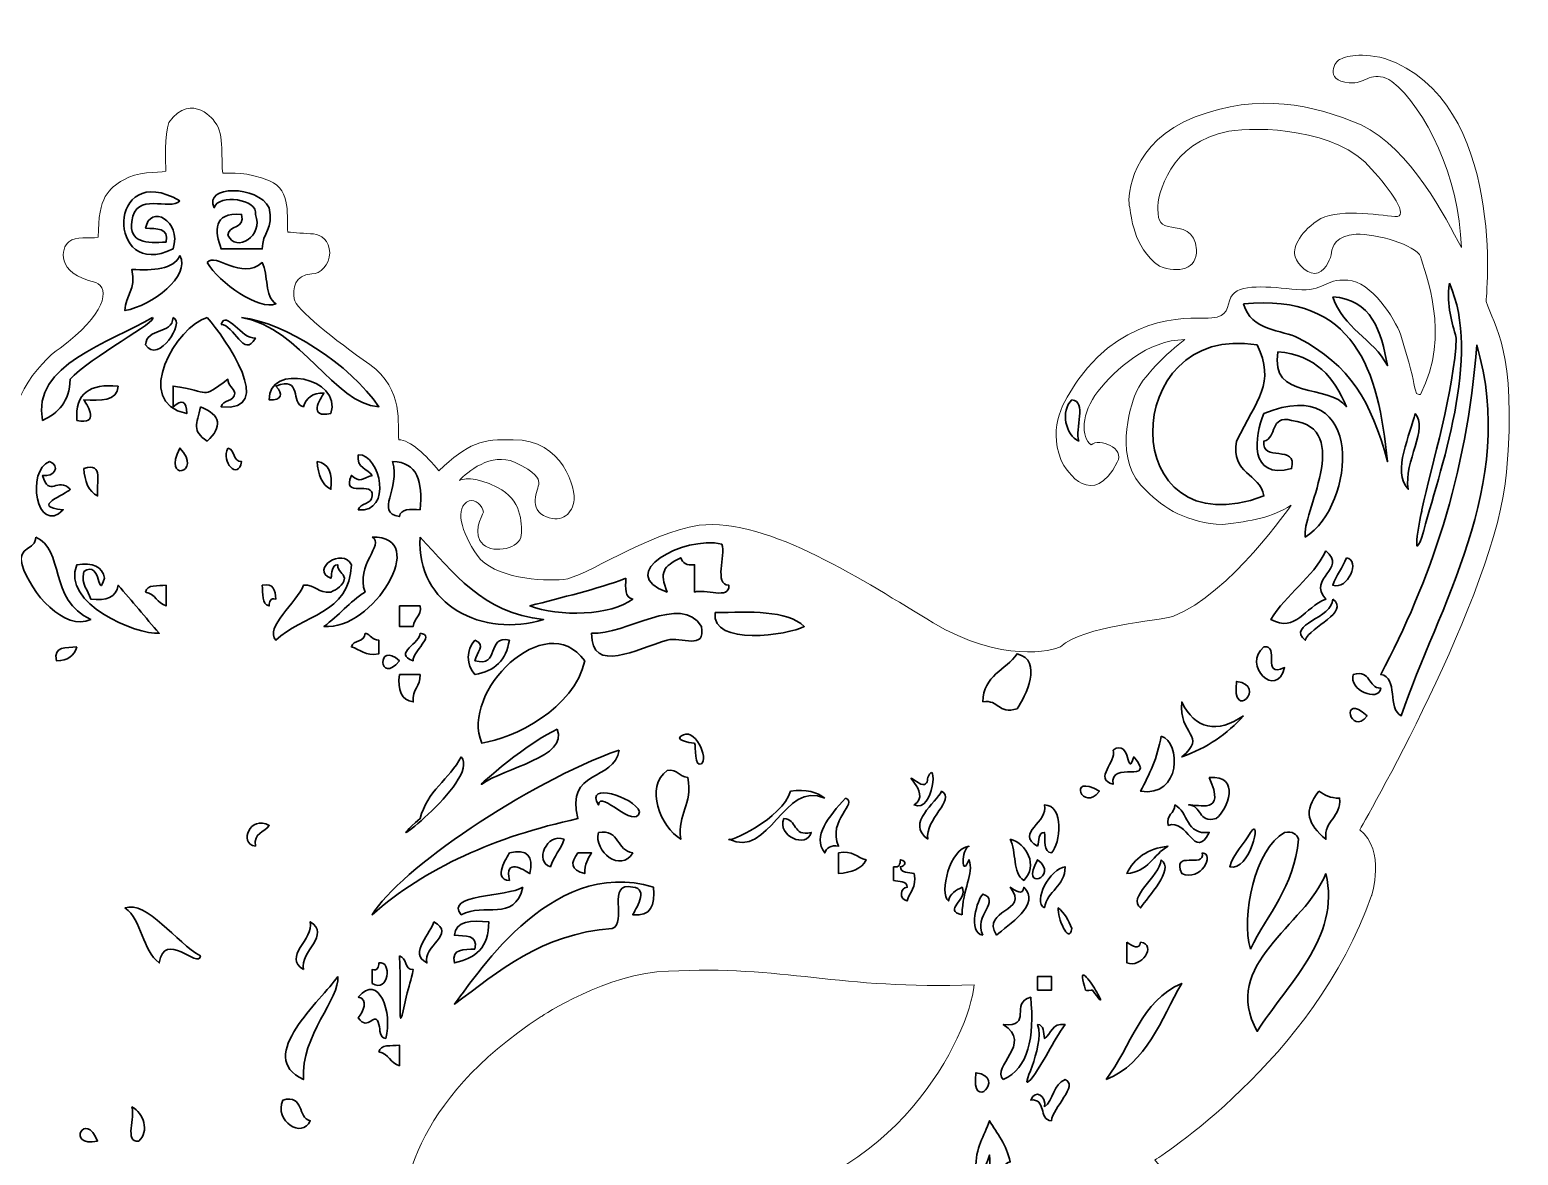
# Model space of a CAD drawing. Header units: inches. Extents: x 751 to 931, y 137 to 253.
# Drawn here: x 829 to 930.5, y 176.5 to 253.3 of the extents above; entities that cross this region are included whole.
import ezdxf

# ---------------------------------------------------------------- set-up
doc = ezdxf.new("R2010")
doc.units = ezdxf.units.IN
doc.header["$MEASUREMENT"] = 0
doc.layers.add('vecto', color=7, linetype='Continuous')

# ---------------------------------------------------------------- blocks, each defined once
blk = doc.blocks.new('block 2')
at = {"layer": 'vecto', "color": 7, "lineweight": 35}
for points, knots in [([(839.21, 241.61), (838.54, 240.87), (836.16, 242.31), (835.93, 240.21), (835.71, 238.74), (836.93, 238.71), (838.27, 238.8), (838.49, 239.8), (837.6, 239.7), (836.87, 239.74), (837.13, 241.4), (839.37, 240.28), (838.74, 238.33), (834.17, 236.08), (834.18, 244.51), (839.21, 241.61)], [0, 0, 0, 0, 1, 1, 1, 2, 2, 2, 3, 3, 3, 4, 4, 4, 5, 5, 5, 5]), ([(845.3, 241.14), (845.63, 239.71), (844.82, 239.44), (844.83, 238.33), (843.89, 238.33), (842.95, 238.33), (842.02, 238.33), (841.61, 239.51), (841.4, 240.84), (843.42, 240.68), (843.68, 239.64), (842.53, 240.01), (842.49, 239.27), (843.03, 238.02), (844.97, 239.23), (844.36, 240.68), (844.58, 241.73), (841.82, 242.12), (841.55, 241.14), (840.77, 242.69), (844.52, 242.69), (845.3, 241.14)], [0, 0, 0, 0, 1, 1, 1, 2, 2, 2, 3, 3, 3, 4, 4, 4, 5, 5, 5, 6, 6, 6, 7, 7, 7, 7]), ([(839.21, 237.87), (839.97, 236.47), (837.3, 234.48), (835.46, 234.12), (835.45, 235.22), (836.27, 235.5), (835.93, 236.93), (837.41, 236.86), (838.76, 236.91), (839.21, 237.87)], [0, 0, 0, 0, 1, 1, 1, 2, 2, 2, 3, 3, 3, 3]), ([(841.08, 237.4), (841.63, 238.13), (843.4, 236.13), (844.83, 237.4), (845.25, 236.58), (844.99, 235.06), (845.76, 234.59), (844.63, 234.1), (841.88, 236), (841.08, 237.4)], [0, 0, 0, 0, 1, 1, 1, 2, 2, 2, 3, 3, 3, 3]), ([(925.84, 235.99), (928.08, 231), (925.19, 223.29), (923.97, 218.67), (923.19, 216.65), (923.9, 220.23), (923.97, 220.54), (924.63, 223.6), (926.2, 228.78), (926.31, 232.25), (926.02, 233.37), (925.63, 234.38), (925.84, 235.99)], [0, 0, 0, 0, 1, 1, 1, 2, 2, 2, 3, 3, 3, 4, 4, 4, 4]), ([(911.79, 234.59), (919.37, 235.3), (921.01, 230.08), (921.62, 223.82), (920.48, 227.98), (919.09, 230.38), (915.54, 232.25), (914.45, 232.82), (912.3, 232.7), (911.79, 234.59)], [0, 0, 0, 0, 1, 1, 1, 2, 2, 2, 3, 3, 3, 3]), ([(917.88, 235.06), (920.52, 234.89), (921.19, 232.75), (921.62, 230.37), (920.64, 232.2), (918.58, 232.95), (917.88, 235.06)], [0, 0, 0, 0, 1, 1, 1, 2, 2, 2, 2]), ([(837.33, 233.65), (837.86, 233.46), (833, 230.9), (831.72, 229.44), (831.69, 227.9), (830.89, 227.14), (829.84, 226.63), (829.02, 230.42), (834.51, 231.95), (837.33, 233.65)], [0, 0, 0, 0, 1, 1, 1, 2, 2, 2, 3, 3, 3, 3]), ([(841.08, 233.65), (842.29, 232.24), (845.87, 227.15), (842.02, 227.56), (842.13, 228.07), (842.95, 227.88), (842.95, 228.5), (842.87, 228.88), (842.48, 228.97), (842.49, 229.44), (840.52, 228.01), (841.43, 228.61), (838.74, 228.97), (838.74, 228.5), (838.74, 228.03), (838.74, 227.56), (839.32, 228.09), (839.7, 227.97), (839.68, 227.1), (835.92, 227.86), (838.98, 233.09), (841.08, 233.65)], [0, 0, 0, 0, 1, 1, 1, 2, 2, 2, 3, 3, 3, 4, 4, 4, 5, 5, 5, 6, 6, 6, 7, 7, 7, 7]), ([(838.74, 233.65), (839.61, 233.36), (837.74, 230.45), (836.87, 231.78), (836.91, 232.98), (838.69, 232.45), (838.74, 233.65)], [0, 0, 0, 0, 1, 1, 1, 2, 2, 2, 2]), ([(842.02, 233.18), (842.36, 234.23), (843.43, 232.15), (844.36, 232.25), (843.6, 230.78), (842.88, 233.21), (842.02, 233.18)], [0, 0, 0, 0, 1, 1, 1, 2, 2, 2, 2]), ([(843.42, 233.65), (846.36, 233.31), (850.83, 230.45), (852.79, 227.56), (849.7, 227.76), (847.53, 232.92), (843.42, 233.65)], [0, 0, 0, 0, 1, 1, 1, 2, 2, 2, 2]), ([(912.73, 231.78), (913.99, 229.19), (912.7, 228.06), (911.32, 225.22), (910.91, 222.94), (912.9, 223.05), (913.19, 221.48), (903.06, 217.67), (903.23, 233.39), (912.73, 231.78)], [0, 0, 0, 0, 1, 1, 1, 2, 2, 2, 3, 3, 3, 3]), ([(927.71, 231.78), (930.54, 222.19), (925, 213.83), (922.56, 206.49), (921.58, 206.92), (922.39, 209.13), (921.16, 209.3), (924.49, 215.64), (927.04, 222.77), (927.71, 231.78)], [0, 0, 0, 0, 1, 1, 1, 2, 2, 2, 3, 3, 3, 3]), ([(914.13, 231.31), (916.72, 231.09), (918, 229.56), (918.81, 227.56), (917.63, 229.19), (913.58, 227.95), (914.13, 231.31)], [0, 0, 0, 0, 1, 1, 1, 2, 2, 2, 2]), ([(849.51, 227.1), (847.95, 226.77), (848.75, 228.06), (849.04, 228.5), (848.24, 228.52), (847.83, 228.15), (847.64, 227.56), (846.73, 227.75), (847.59, 229.71), (845.76, 228.97), (846.29, 228.39), (846.17, 228.01), (845.3, 228.03), (845.23, 230.57), (850.3, 229.56), (849.51, 227.1)], [0, 0, 0, 0, 1, 1, 1, 2, 2, 2, 3, 3, 3, 4, 4, 4, 5, 5, 5, 5]), ([(915.07, 226.63), (913.56, 227.04), (914.1, 225.41), (913.19, 225.22), (912.96, 223.74), (915.52, 225.05), (915.07, 223.35), (912.13, 222.55), (912.53, 225.6), (913.19, 227.1), (920.2, 229.97), (919.45, 220.83), (916.01, 218.67), (915.69, 220.18), (919.41, 226.1), (915.07, 226.63)], [0, 0, 0, 0, 1, 1, 1, 2, 2, 2, 3, 3, 3, 4, 4, 4, 5, 5, 5, 5]), ([(834.99, 228.97), (834.92, 227.95), (833.81, 227.96), (832.65, 228.03), (832.94, 227.6), (833.74, 226.31), (832.18, 226.63), (832.04, 228.49), (833.08, 229.16), (834.99, 228.97)], [0, 0, 0, 0, 1, 1, 1, 2, 2, 2, 3, 3, 3, 3]), ([(840.61, 227.56), (842.04, 226.98), (842.11, 226.2), (841.08, 225.22), (839.99, 225.92), (840.37, 226.37), (840.61, 227.56)], [0, 0, 0, 0, 1, 1, 1, 2, 2, 2, 2]), ([(900.55, 225.22), (900.28, 226.05), (901.12, 227.97), (900.08, 228.03), (899.28, 227.28), (899.65, 225.62), (900.55, 225.22)], [0, 0, 0, 0, 1, 1, 1, 2, 2, 2, 2]), ([(923.5, 227.1), (924.46, 226.1), (922.71, 223.85), (923.03, 221.94), (921.87, 223.14), (923.23, 225.78), (923.5, 227.1)], [0, 0, 0, 0, 1, 1, 1, 2, 2, 2, 2]), ([(839.21, 224.75), (840.84, 223.01), (837.93, 222.38), (839.21, 224.75), (839.21, 224.75), (839.21, 224.75), (839.21, 224.75)], [0, 0, 0, 0, 1, 1, 1, 2, 2, 2, 2]), ([(842.49, 224.75), (843, 224.64), (842.8, 223.82), (843.42, 223.82), (843.22, 222.52), (841.95, 223.79), (842.49, 224.75)], [0, 0, 0, 0, 1, 1, 1, 2, 2, 2, 2]), ([(830.31, 223.82), (831.11, 223.51), (830.6, 222.74), (829.84, 222.88), (830.27, 221.31), (830.89, 222.83), (831.72, 221.94), (831.43, 221.55), (828.91, 220.74), (831.25, 220.54), (829.43, 218.71), (828.69, 223.27), (830.31, 223.82)], [0, 0, 0, 0, 1, 1, 1, 2, 2, 2, 3, 3, 3, 4, 4, 4, 4]), ([(832.65, 223.35), (834.06, 223.82), (833.48, 222.31), (833.59, 221.48), (832.96, 221.78), (832.72, 222.48), (832.65, 223.35)], [0, 0, 0, 0, 1, 1, 1, 2, 2, 2, 2]), ([(848.57, 223.82), (849.4, 223.71), (849.64, 223.01), (849.51, 221.94), (848.88, 222.25), (848.64, 222.95), (848.57, 223.82)], [0, 0, 0, 0, 1, 1, 1, 2, 2, 2, 2]), ([(851.38, 224.29), (852.91, 224.32), (853.73, 220.29), (851.38, 220.54), (851.5, 221.05), (852.31, 220.86), (852.32, 221.48), (852.5, 222.6), (850.19, 221.22), (850.91, 222.88), (851.53, 222.32), (851.65, 222.7), (852.32, 222.88), (852.02, 223.36), (851.24, 223.37), (851.38, 224.29)], [0, 0, 0, 0, 1, 1, 1, 2, 2, 2, 3, 3, 3, 4, 4, 4, 5, 5, 5, 5]), ([(853.72, 223.82), (855.43, 223.8), (855.78, 222.44), (855.6, 220.54), (854.93, 220.58), (854.27, 220.62), (854.19, 220.07), (852.48, 220.39), (854.29, 221.94), (853.72, 223.82)], [0, 0, 0, 0, 1, 1, 1, 2, 2, 2, 3, 3, 3, 3]), ([(829.37, 218.67), (831.33, 217.87), (830.23, 214.38), (833.12, 213.05), (831.34, 212.22), (829.02, 214.86), (828.44, 216.79), (828.1, 218.07), (829.37, 217.74), (829.37, 218.67)], [0, 0, 0, 0, 1, 1, 1, 2, 2, 2, 3, 3, 3, 3]), ([(852.32, 218.67), (856.38, 218.79), (852.36, 212.24), (849.04, 212.58), (850.04, 213.3), (850.79, 214.27), (851.85, 214.92), (851.14, 216.76), (853.23, 218.17), (852.32, 218.67)], [0, 0, 0, 0, 1, 1, 1, 2, 2, 2, 3, 3, 3, 3]), ([(855.6, 218.67), (857.89, 216.28), (859.79, 213.5), (864.03, 213.05), (859.92, 211.76), (855.31, 214.01), (855.6, 218.67)], [0, 0, 0, 0, 1, 1, 1, 2, 2, 2, 2]), ([(876.2, 218.2), (876.47, 217.38), (875.63, 215.45), (876.67, 215.39), (876.75, 214.37), (875.01, 215.18), (874.33, 214.92), (874.33, 215.55), (874.33, 216.17), (874.33, 216.79), (873.78, 216.72), (873.5, 216.9), (873.39, 217.26), (872.18, 216.66), (871.92, 216.29), (872.46, 214.92), (868.84, 216.18), (873.56, 218.79), (876.2, 218.2)], [0, 0, 0, 0, 1, 1, 1, 2, 2, 2, 3, 3, 3, 4, 4, 4, 5, 5, 5, 6, 6, 6, 6]), ([(850.91, 216.79), (850.85, 213.42), (847.49, 213.35), (845.76, 211.64), (844.94, 212.5), (847.22, 214.22), (847.64, 215.39), (848.48, 215.45), (848.62, 214.82), (849.51, 214.92), (849.93, 215.13), (850.35, 215.33), (850.45, 215.86), (850.36, 216.24), (849.98, 216.32), (849.98, 216.79), (849.52, 216.78), (849.62, 216.22), (849.51, 215.86), (848.07, 216.48), (850.32, 218), (850.91, 216.79)], [0, 0, 0, 0, 1, 1, 1, 2, 2, 2, 3, 3, 3, 4, 4, 4, 5, 5, 5, 6, 6, 6, 7, 7, 7, 7]), ([(917.41, 217.73), (918.91, 216.47), (916.11, 215.91), (917.41, 214.45), (915.95, 213.87), (915.37, 212.12), (913.66, 213.05), (914.7, 214.82), (916.49, 215.84), (917.41, 217.73)], [0, 0, 0, 0, 1, 1, 1, 2, 2, 2, 3, 3, 3, 3]), ([(832.65, 216.33), (832.45, 215.35), (832.97, 215.09), (833.12, 214.45), (834.19, 214.32), (834.88, 214.56), (834.99, 215.39), (835.94, 214.31), (836.85, 213.19), (837.8, 212.11), (836.23, 212), (831.08, 214.15), (832.18, 216.79), (833.25, 216.93), (833.94, 216.68), (834.06, 215.86), (833.56, 214.26), (833.91, 217.16), (832.65, 216.33)], [0, 0, 0, 0, 1, 1, 1, 2, 2, 2, 3, 3, 3, 4, 4, 4, 5, 5, 5, 6, 6, 6, 6]), ([(918.81, 217.26), (919.81, 217.12), (918.92, 215.04), (917.88, 215.39), (918.12, 216.08), (918.57, 216.57), (918.81, 217.26)], [0, 0, 0, 0, 1, 1, 1, 2, 2, 2, 2]), ([(836.87, 214.92), (836.94, 215.47), (837.72, 215.32), (838.27, 215.39), (838.27, 214.92), (838.27, 214.45), (838.27, 213.98), (837.66, 214.15), (837.53, 214.81), (836.87, 214.92)], [0, 0, 0, 0, 1, 1, 1, 2, 2, 2, 3, 3, 3, 3]), ([(844.83, 215.39), (845.62, 215.56), (845.71, 215.02), (845.76, 214.45), (845.36, 214.54), (845.32, 214.27), (845.3, 213.98), (844.75, 214.06), (844.9, 214.84), (844.83, 215.39)], [0, 0, 0, 0, 1, 1, 1, 2, 2, 2, 3, 3, 3, 3]), ([(869.65, 215.86), (869.6, 215.19), (869.57, 214.53), (870.11, 214.45), (868.69, 213.31), (865.03, 213.22), (863.09, 213.98), (865.31, 214.57), (867.6, 215.1), (869.65, 215.86)], [0, 0, 0, 0, 1, 1, 1, 2, 2, 2, 3, 3, 3, 3]), ([(874.8, 212.58), (875.12, 210.91), (873.4, 211.91), (872.46, 211.64), (870.41, 211.07), (867.29, 209.27), (867.3, 212.11), (869.6, 211.97), (873.42, 214.87), (874.8, 212.58)], [0, 0, 0, 0, 1, 1, 1, 2, 2, 2, 3, 3, 3, 3]), ([(917.88, 214.45), (919.08, 213.52), (916.34, 212.59), (916.01, 211.64), (914.67, 212.71), (917.92, 213.14), (917.88, 214.45)], [0, 0, 0, 0, 1, 1, 1, 2, 2, 2, 2]), ([(854.19, 213.98), (854.66, 213.98), (855.13, 213.98), (855.6, 213.98), (855.73, 213.23), (855.15, 213.18), (855.13, 212.58), (854.82, 212.58), (854.51, 212.58), (854.19, 212.58), (854.19, 213.05), (854.19, 213.52), (854.19, 213.98)], [0, 0, 0, 0, 1, 1, 1, 2, 2, 2, 3, 3, 3, 4, 4, 4, 4]), ([(866.84, 210.24), (866.14, 206.96), (861.94, 204.92), (859.81, 204.62), (858.3, 208.06), (864.16, 213.94), (866.84, 210.24)], [0, 0, 0, 0, 1, 1, 1, 2, 2, 2, 2]), ([(875.73, 213.52), (878.11, 213.56), (880.62, 213.72), (881.82, 212.58), (880.74, 211.99), (875.46, 211.2), (875.73, 213.52)], [0, 0, 0, 0, 1, 1, 1, 2, 2, 2, 2]), ([(851.85, 212.11), (852.23, 212.02), (852.32, 211.64), (852.79, 211.64), (852.79, 211.33), (852.79, 211.02), (852.79, 210.71), (851.81, 210.51), (851.55, 211.03), (850.91, 211.18), (851.03, 211.68), (851.85, 211.49), (851.85, 212.11)], [0, 0, 0, 0, 1, 1, 1, 2, 2, 2, 3, 3, 3, 4, 4, 4, 4]), ([(854.19, 210.24), (852.77, 208.51), (852.61, 211.66), (854.19, 210.24), (854.19, 210.24), (854.19, 210.24), (854.19, 210.24)], [0, 0, 0, 0, 1, 1, 1, 2, 2, 2, 2]), ([(855.6, 212.11), (856.7, 211.98), (855.06, 210.86), (855.13, 210.24), (853.69, 210.7), (855.67, 211.49), (855.6, 212.11)], [0, 0, 0, 0, 1, 1, 1, 2, 2, 2, 2]), ([(859.34, 211.64), (860.18, 211.3), (859.41, 210.79), (859.34, 210.24), (861.09, 209.74), (860.08, 211.99), (861.69, 211.64), (861.48, 210.29), (860.7, 209.51), (859.34, 209.3), (858.74, 209.92), (858.74, 211.03), (859.34, 211.64)], [0, 0, 0, 0, 1, 1, 1, 2, 2, 2, 3, 3, 3, 4, 4, 4, 4]), ([(913.19, 211.18), (914.32, 211.36), (912.94, 209.04), (914.6, 209.77), (914.07, 207.55), (911.64, 209.98), (913.19, 211.18)], [0, 0, 0, 0, 1, 1, 1, 2, 2, 2, 2]), ([(832.18, 211.18), (831.98, 210.6), (831.58, 210.21), (830.78, 210.24), (830.56, 211.24), (831.45, 211.13), (832.18, 211.18)], [0, 0, 0, 0, 1, 1, 1, 2, 2, 2, 2]), ([(894, 207.43), (895.12, 207.62), (895.01, 206.57), (896.34, 206.96), (896.9, 207.77), (898.16, 210.27), (896.34, 210.71), (895.58, 209.59), (894.04, 209.26), (894, 207.43)], [0, 0, 0, 0, 1, 1, 1, 2, 2, 2, 3, 3, 3, 3]), ([(854.19, 209.3), (854.66, 209.3), (855.13, 209.3), (855.6, 209.3), (855.66, 208.46), (855.02, 208.31), (855.13, 207.43), (854.31, 207.54), (854.06, 208.23), (854.19, 209.3)], [0, 0, 0, 0, 1, 1, 1, 2, 2, 2, 3, 3, 3, 3]), ([(919.28, 209.3), (920.56, 209.64), (920.23, 208.37), (921.16, 208.37), (921.01, 207.37), (918.94, 208.26), (919.28, 209.3)], [0, 0, 0, 0, 1, 1, 1, 2, 2, 2, 2]), ([(911.32, 208.83), (913.47, 208.52), (910.95, 206), (911.32, 208.83), (911.32, 208.83), (911.32, 208.83), (911.32, 208.83)], [0, 0, 0, 0, 1, 1, 1, 2, 2, 2, 2]), ([(911.79, 206.49), (910.7, 205.24), (909.3, 204.3), (907.58, 203.68), (909.38, 205.16), (907.33, 205.16), (907.58, 207.43), (908.46, 205.59), (910.02, 205.22), (911.79, 206.49)], [0, 0, 0, 0, 1, 1, 1, 2, 2, 2, 3, 3, 3, 3]), ([(920.22, 206.49), (919.11, 204.99), (918.33, 208.14), (920.22, 206.49), (920.22, 206.49), (920.22, 206.49), (920.22, 206.49)], [0, 0, 0, 0, 1, 1, 1, 2, 2, 2, 2]), ([(864.96, 205.56), (865.74, 203.67), (861.35, 202.94), (859.81, 201.81), (859.4, 201.59), (863.2, 204.86), (864.96, 205.56)], [0, 0, 0, 0, 1, 1, 1, 2, 2, 2, 2]), ([(874.33, 204.62), (874.34, 204.59), (872.98, 204.76), (873.39, 205.09), (874.34, 205.84), (875.32, 203.52), (874.8, 203.21), (874.29, 202.91), (874.45, 204.4), (874.33, 204.62)], [0, 0, 0, 0, 1, 1, 1, 2, 2, 2, 3, 3, 3, 3]), ([(902.89, 204.15), (904.15, 204.99), (903.8, 202.09), (904.3, 203.68), (905.93, 201.74), (902.61, 203.53), (902.89, 201.81), (901.52, 202.21), (903.17, 203.32), (902.89, 204.15)], [0, 0, 0, 0, 1, 1, 1, 2, 2, 2, 3, 3, 3, 3]), ([(906.17, 205.09), (907.56, 204.7), (907.53, 200.9), (904.77, 201.34), (905.35, 202.47), (905.93, 203.62), (906.17, 205.09)], [0, 0, 0, 0, 1, 1, 1, 2, 2, 2, 2]), ([(858.41, 203.68), (859.79, 202.06), (851.95, 196.26), (855.6, 199.47), (856.07, 201.34), (857.59, 202.16), (858.41, 203.68)], [0, 0, 0, 0, 1, 1, 1, 2, 2, 2, 2]), ([(869.18, 204.15), (868.85, 201.98), (865.47, 202.86), (866.37, 199.47), (860.73, 198.24), (855.97, 196.12), (852.32, 192.91), (854.21, 196), (862.85, 201.89), (869.18, 204.15)], [0, 0, 0, 0, 1, 1, 1, 2, 2, 2, 3, 3, 3, 3]), ([(889.78, 201.81), (887.89, 203.03), (890.67, 201.27), (889.31, 200.4), (890.7, 199.81), (890.9, 203.76), (890.25, 202.28), (890.22, 201.99), (890.18, 201.72), (889.78, 201.81)], [0, 0, 0, 0, 1, 1, 1, 2, 2, 2, 3, 3, 3, 3]), ([(872.46, 202.75), (873.21, 202.88), (873.26, 202.3), (873.86, 202.28), (874.23, 200.35), (873.14, 199.88), (873.39, 198.06), (872.01, 198.9), (870.91, 201.65), (872.46, 202.75)], [0, 0, 0, 0, 1, 1, 1, 2, 2, 2, 3, 3, 3, 3]), ([(901.96, 201.34), (900.82, 199.81), (899.72, 202.64), (901.96, 201.34), (901.96, 201.34), (901.96, 201.34), (901.96, 201.34)], [0, 0, 0, 0, 1, 1, 1, 2, 2, 2, 2]), ([(909.45, 202.28), (911.63, 202.44), (910.74, 200.08), (909.92, 199.47), (908.64, 199.13), (908.97, 200.4), (908.04, 200.4), (908.71, 200.47), (910.64, 199.66), (909.45, 202.28)], [0, 0, 0, 0, 1, 1, 1, 2, 2, 2, 3, 3, 3, 3]), ([(870.58, 199.94), (870.25, 198.6), (867.89, 201.53), (867.77, 200.4), (866.82, 202), (870.17, 200.98), (870.58, 199.94)], [0, 0, 0, 0, 1, 1, 1, 2, 2, 2, 2]), ([(883.22, 200.87), (880.43, 202.12), (879.42, 196.68), (876.67, 198.06), (876.55, 197.76), (880.33, 199.46), (880.88, 201.34), (881.97, 201.49), (882.68, 201.27), (883.22, 200.87)], [0, 0, 0, 0, 1, 1, 1, 2, 2, 2, 3, 3, 3, 3]), ([(890.25, 198.06), (890.02, 199.42), (892.19, 200.76), (891.19, 201.34), (890.85, 200.55), (888.7, 199.19), (890.25, 198.06)], [0, 0, 0, 0, 1, 1, 1, 2, 2, 2, 2]), ([(916.94, 201.34), (917.32, 201.09), (917.7, 200.85), (918.35, 200.87), (918.47, 199.5), (917.29, 199.43), (917.41, 198.06), (916.18, 199.09), (915.84, 199.98), (916.94, 201.34)], [0, 0, 0, 0, 1, 1, 1, 2, 2, 2, 3, 3, 3, 3]), ([(884.63, 200.87), (885.55, 200.52), (883.36, 199.38), (884.16, 197.59), (883.62, 197.67), (883.33, 197.49), (883.22, 197.13), (882.33, 198.26), (883.5, 199.6), (884.63, 200.87)], [0, 0, 0, 0, 1, 1, 1, 2, 2, 2, 3, 3, 3, 3]), ([(897.74, 197.59), (897.85, 197.96), (897.75, 198.52), (898.21, 198.53), (898.28, 197.98), (898.13, 197.2), (898.68, 197.13), (899.32, 197.76), (899.57, 200.4), (898.21, 200.4), (898.54, 199.24), (896.15, 198.48), (897.74, 197.59)], [0, 0, 0, 0, 1, 1, 1, 2, 2, 2, 3, 3, 3, 4, 4, 4, 4]), ([(906.64, 199), (906.51, 199.76), (907.08, 199.81), (907.11, 200.4), (908.04, 199.93), (907.85, 198.33), (909.45, 198.53), (908.45, 196.53), (907.99, 199.54), (906.64, 199)], [0, 0, 0, 0, 1, 1, 1, 2, 2, 2, 3, 3, 3, 3]), ([(844.36, 197.59), (844.22, 198.52), (844.99, 198.52), (845.3, 199), (844, 199.74), (843.19, 197.78), (844.36, 197.59)], [0, 0, 0, 0, 1, 1, 1, 2, 2, 2, 2]), ([(880.42, 199.47), (881.35, 199.46), (881.01, 198.19), (882.29, 198.53), (882, 197.39), (879.92, 198.28), (880.42, 199.47)], [0, 0, 0, 0, 1, 1, 1, 2, 2, 2, 2]), ([(912.26, 198.53), (913.08, 199.71), (912.24, 195.78), (910.85, 196.19), (911.13, 197.16), (911.84, 197.7), (912.26, 198.53)], [0, 0, 0, 0, 1, 1, 1, 2, 2, 2, 2]), ([(865.43, 198.06), (865.19, 197.37), (864.74, 196.88), (864.49, 196.19), (863.36, 196.48), (864.25, 198.56), (865.43, 198.06)], [0, 0, 0, 0, 1, 1, 1, 2, 2, 2, 2]), ([(867.77, 198.53), (869.24, 198.75), (869.01, 197.27), (870.11, 197.13), (869.31, 195.76), (867.43, 197.21), (867.77, 198.53)], [0, 0, 0, 0, 1, 1, 1, 2, 2, 2, 2]), ([(912.26, 190.57), (911.61, 192.79), (912.57, 197.43), (914.6, 198.53), (915.14, 198.61), (915.43, 198.43), (915.54, 198.06), (915.24, 194.77), (913.44, 192.98), (912.26, 190.57)], [0, 0, 0, 0, 1, 1, 1, 2, 2, 2, 3, 3, 3, 3]), ([(861.69, 197.13), (862.9, 197.41), (863.37, 196.94), (863.09, 195.72), (862.65, 196.01), (861.36, 196.81), (861.69, 195.25), (860.52, 195.32), (861.55, 196.84), (861.69, 197.13)], [0, 0, 0, 0, 1, 1, 1, 2, 2, 2, 3, 3, 3, 3]), ([(866.37, 197.13), (866.68, 197.13), (866.99, 197.13), (867.3, 197.13), (867.06, 196.75), (866.82, 196.37), (866.84, 195.72), (865.86, 195.98), (865.84, 196.45), (866.37, 197.13)], [0, 0, 0, 0, 1, 1, 1, 2, 2, 2, 3, 3, 3, 3]), ([(884.16, 197.13), (885.14, 197.32), (885.4, 196.81), (886.04, 196.66), (885.73, 196.03), (885.03, 195.79), (884.16, 195.72), (884.16, 196.19), (884.16, 196.66), (884.16, 197.13)], [0, 0, 0, 0, 1, 1, 1, 2, 2, 2, 3, 3, 3, 3]), ([(892.59, 192.91), (892.6, 194.71), (893.42, 195.68), (893.06, 196.66), (892.52, 195.32), (892.52, 197.41), (893.06, 197.59), (891.76, 197.46), (891, 194.38), (891.66, 193.85), (891.75, 194.37), (892.17, 194.58), (892.59, 194.79), (893.04, 193.91), (891.19, 193.22), (892.59, 192.91)], [0, 0, 0, 0, 1, 1, 1, 2, 2, 2, 3, 3, 3, 4, 4, 4, 5, 5, 5, 5]), ([(895.87, 198.06), (896.3, 197.24), (896.03, 195.73), (896.8, 195.25), (897.81, 196.25), (896.98, 197.8), (895.87, 198.06)], [0, 0, 0, 0, 1, 1, 1, 2, 2, 2, 2]), ([(906.64, 197.59), (905.65, 197.02), (905.28, 195.83), (903.83, 195.72), (904.33, 196.78), (905.25, 197.42), (906.64, 197.59)], [0, 0, 0, 0, 1, 1, 1, 2, 2, 2, 2]), ([(908.98, 197.13), (909.87, 197.09), (908.87, 195.12), (907.58, 195.72), (906.85, 197.39), (909.17, 196), (908.98, 197.13)], [0, 0, 0, 0, 1, 1, 1, 2, 2, 2, 2]), ([(871.52, 194.79), (871.65, 193.56), (871.35, 192.77), (870.11, 192.91), (870.25, 193.2), (871.28, 194.72), (870.11, 194.79), (868.28, 195.22), (869.77, 192.32), (868.71, 191.98), (863.78, 191.59), (861.03, 189.04), (857.94, 186.82), (859.07, 188.14), (864.38, 197.02), (871.52, 194.79)], [0, 0, 0, 0, 1, 1, 1, 2, 2, 2, 3, 3, 3, 4, 4, 4, 5, 5, 5, 5]), ([(887.91, 196.19), (887.91, 195.88), (887.91, 195.57), (887.91, 195.25), (888.27, 195.15), (888.83, 195.24), (888.84, 194.79), (888.37, 194.78), (888.26, 193.97), (888.84, 193.85), (888.99, 194.48), (889.51, 194.74), (889.31, 195.72), (888.95, 195.83), (888.39, 195.73), (888.38, 196.19), (888.64, 196.19), (888.91, 196.57), (888.38, 196.66), (888.35, 196.37), (888.31, 196.1), (887.91, 196.19)], [0, 0, 0, 0, 1, 1, 1, 2, 2, 2, 3, 3, 3, 4, 4, 4, 5, 5, 5, 6, 6, 6, 7, 7, 7, 7]), ([(897.74, 196.66), (896.44, 194.42), (899.28, 195.52), (897.74, 196.66), (897.74, 196.66), (897.74, 196.66), (897.74, 196.66)], [0, 0, 0, 0, 1, 1, 1, 2, 2, 2, 2]), ([(898.21, 193.38), (898.4, 194.6), (899.61, 194.79), (899.62, 196.19), (898.61, 196.06), (897.37, 193.81), (898.21, 193.38)], [0, 0, 0, 0, 1, 1, 1, 2, 2, 2, 2]), ([(906.17, 196.66), (907.12, 195.98), (905.26, 194.17), (904.77, 193.38), (903.8, 194.08), (906.07, 195.48), (906.17, 196.66)], [0, 0, 0, 0, 1, 1, 1, 2, 2, 2, 2]), ([(917.41, 195.72), (918.49, 191.36), (914.57, 187.95), (912.73, 184.95), (910.13, 189.58), (916.03, 192.14), (917.41, 195.72)], [0, 0, 0, 0, 1, 1, 1, 2, 2, 2, 2]), ([(862.62, 194.79), (862.03, 192.36), (859.95, 193.77), (858.41, 192.91), (857.2, 194.3), (861.54, 194.13), (862.62, 194.79)], [0, 0, 0, 0, 1, 1, 1, 2, 2, 2, 2]), ([(894, 191.51), (893.34, 192.85), (895.27, 193.89), (894, 194.32), (893.63, 193.99), (892.95, 191.7), (894, 191.51)], [0, 0, 0, 0, 1, 1, 1, 2, 2, 2, 2]), ([(894.93, 191.51), (895.68, 192.19), (898.04, 193.67), (896.8, 194.79), (896.71, 194.22), (896.29, 194.5), (895.87, 194.79), (897.25, 193.04), (893.85, 193.34), (894.93, 191.51)], [0, 0, 0, 0, 1, 1, 1, 2, 2, 2, 3, 3, 3, 3]), ([(835.46, 193.38), (836.94, 193.91), (838.99, 190.99), (840.61, 190.1), (840.49, 189.16), (838.13, 191.94), (837.8, 189.63), (836.62, 190.48), (836.64, 192.53), (835.46, 193.38)], [0, 0, 0, 0, 1, 1, 1, 2, 2, 2, 3, 3, 3, 3]), ([(900.08, 191.98), (899.86, 192.53), (899.58, 193.04), (899.15, 193.38), (899.07, 192.75), (899.88, 190.8), (900.08, 191.98)], [0, 0, 0, 0, 1, 1, 1, 2, 2, 2, 2]), ([(847.64, 189.17), (847.37, 190.41), (849.56, 191.55), (848.1, 192.44), (848.37, 191.2), (846.18, 190.06), (847.64, 189.17)], [0, 0, 0, 0, 1, 1, 1, 2, 2, 2, 2]), ([(856.53, 192.44), (858.13, 191.56), (855.73, 190.8), (856.07, 189.63), (854.73, 190.26), (856.43, 191.72), (856.53, 192.44)], [0, 0, 0, 0, 1, 1, 1, 2, 2, 2, 2]), ([(859.34, 190.57), (859.56, 191.57), (858.68, 191.46), (857.94, 191.51), (858.01, 192.53), (859.12, 192.51), (860.28, 192.44), (860.33, 190.67), (859.36, 189.93), (857.94, 189.63), (857.72, 190.63), (858.61, 190.53), (859.34, 190.57)], [0, 0, 0, 0, 1, 1, 1, 2, 2, 2, 3, 3, 3, 4, 4, 4, 4]), ([(901.02, 187.76), (901.04, 187.71), (901.44, 187.8), (901.49, 187.76), (903.31, 185.19), (899.92, 191.08), (901.02, 187.76)], [0, 0, 0, 0, 1, 1, 1, 2, 2, 2, 2]), ([(903.83, 191.04), (904.25, 190.75), (904.67, 190.47), (904.77, 191.04), (905.93, 190.85), (904.79, 189.22), (903.83, 189.63), (903.83, 190.1), (903.83, 190.57), (903.83, 191.04)], [0, 0, 0, 0, 1, 1, 1, 2, 2, 2, 3, 3, 3, 3]), ([(854.19, 190.1), (854.7, 189.99), (854.51, 189.17), (855.13, 189.17), (854.97, 188.37), (854.84, 188.12), (854.66, 187.29), (853.96, 184.09), (854.39, 186.74), (854.19, 190.1)], [0, 0, 0, 0, 1, 1, 1, 2, 2, 2, 3, 3, 3, 3]), ([(851.38, 187.29), (852.78, 188.96), (853.74, 186.25), (853.26, 184.48), (852.8, 184.5), (852.89, 185.06), (852.79, 185.42), (852.53, 186.48), (852.06, 184.85), (851.38, 185.89), (851.71, 186.27), (852.11, 187.17), (851.38, 187.29)], [0, 0, 0, 0, 1, 1, 1, 2, 2, 2, 3, 3, 3, 4, 4, 4, 4]), ([(852.79, 189.63), (853.7, 189.82), (853.47, 187.5), (852.32, 188.23), (852.32, 188.54), (852.32, 188.85), (852.32, 189.17), (852.72, 189.08), (852.76, 189.35), (852.79, 189.63)], [0, 0, 0, 0, 1, 1, 1, 2, 2, 2, 3, 3, 3, 3]), ([(849.98, 188.7), (850.17, 187.24), (847.44, 184.69), (847.64, 181.67), (844.23, 183.22), (848.93, 187.11), (849.98, 188.7)], [0, 0, 0, 0, 1, 1, 1, 2, 2, 2, 2]), ([(897.74, 187.76), (898.05, 187.76), (898.37, 187.76), (898.68, 187.76), (898.68, 188.07), (898.68, 188.39), (898.68, 188.7), (898.37, 188.7), (898.05, 188.7), (897.74, 188.7), (897.74, 188.39), (897.74, 188.07), (897.74, 187.76)], [0, 0, 0, 0, 1, 1, 1, 2, 2, 2, 3, 3, 3, 4, 4, 4, 4]), ([(902.42, 181.67), (905.21, 182.79), (906.15, 185.76), (907.58, 188.23), (904.82, 187.08), (904.1, 183.9), (902.42, 181.67)], [0, 0, 0, 0, 1, 1, 1, 2, 2, 2, 2]), ([(895.4, 181.67), (897.11, 182.46), (897.54, 184.53), (897.27, 187.29), (895.81, 186.89), (897.45, 185.24), (895.4, 185.42), (897.5, 184.13), (894.51, 182.55), (895.4, 181.67)], [0, 0, 0, 0, 1, 1, 1, 2, 2, 2, 3, 3, 3, 3]), ([(897.27, 181.67), (898.16, 182.82), (898.76, 184.25), (899.62, 185.42), (898.69, 185.56), (898.69, 184.79), (898.21, 184.48), (898.11, 184.85), (898.2, 185.41), (897.74, 185.42), (898.29, 183.79), (896.33, 180.71), (897.27, 181.67)], [0, 0, 0, 0, 1, 1, 1, 2, 2, 2, 3, 3, 3, 4, 4, 4, 4]), ([(852.79, 183.55), (852.86, 184.1), (853.64, 183.94), (854.19, 184.02), (854.19, 183.55), (854.19, 183.08), (854.19, 182.61), (853.58, 182.78), (853.46, 183.43), (852.79, 183.55)], [0, 0, 0, 0, 1, 1, 1, 2, 2, 2, 3, 3, 3, 3]), ([(893.53, 182.14), (893.15, 179.31), (895.67, 181.83), (893.53, 182.14), (893.53, 182.14), (893.53, 182.14), (893.53, 182.14)], [0, 0, 0, 0, 1, 1, 1, 2, 2, 2, 2]), ([(898.21, 179.8), (898.35, 180.56), (897.58, 181.06), (897.27, 180.27), (898.35, 180.41), (897.79, 178.92), (898.68, 178.86), (898.78, 179.75), (900.56, 181.3), (899.62, 181.67), (898.82, 181.38), (898.84, 180.26), (898.21, 179.8)], [0, 0, 0, 0, 1, 1, 1, 2, 2, 2, 3, 3, 3, 4, 4, 4, 4]), ([(836.4, 177.46), (837.14, 178.16), (836.74, 179.38), (835.93, 179.8), (836.19, 179.12), (835.38, 177.38), (836.4, 177.46)], [0, 0, 0, 0, 1, 1, 1, 2, 2, 2, 2]), ([(846.23, 180.27), (847.73, 180.68), (847.2, 179.05), (848.1, 178.86), (847.56, 177.61), (845.62, 178.82), (846.23, 180.27)], [0, 0, 0, 0, 1, 1, 1, 2, 2, 2, 2]), ([(833.59, 177.46), (832.76, 179.64), (831.39, 177.02), (833.59, 177.46), (833.59, 177.46), (833.59, 177.46), (833.59, 177.46)], [0, 0, 0, 0, 1, 1, 1, 2, 2, 2, 2]), ([(893.53, 175.59), (892.19, 176.23), (890.71, 174.75), (892.12, 174.18), (892.91, 175.39), (893.89, 174.53), (894.46, 176.52), (894.51, 175.79), (894.4, 174.9), (895.4, 175.12), (895.51, 175.48), (895.41, 176.04), (895.87, 176.05), (895.63, 177.22), (894.98, 177.98), (894.46, 178.86), (894.1, 177.82), (893.48, 177.04), (893.53, 175.59)], [0, 0, 0, 0, 1, 1, 1, 2, 2, 2, 3, 3, 3, 4, 4, 4, 5, 5, 5, 6, 6, 6, 6])]:
    blk.add_open_spline(points, degree=3, knots=knots, dxfattribs=at)
blk = doc.blocks.new('block 3')
at = {"layer": 'vecto', "color": 5, "lineweight": 9}
for points, knots in [([(802.27, 141.48), (802.39, 144.44), (799.55, 145.93), (798.63, 142.55), (798.63, 142.55), (797.88, 140.2), (801.14, 138.7), (804.07, 137.36), (809.7, 141.1), (808.79, 148.96), (810.28, 144.9), (809.86, 143.56), (809.8, 143.03), (809.75, 142.49), (807.99, 141.31), (809.16, 140.19), (809.16, 140.19), (811.05, 139.35), (811.7, 141.78), (812.35, 144.22), (811.54, 146.22), (811.38, 146.76), (812.33, 145.7), (815.11, 143.52), (816.23, 144.51), (817.24, 145.41), (816.59, 146.56), (815.87, 146.63), (815.15, 146.7), (812.94, 146.83), (812.49, 147.98), (813.61, 147.66), (817.56, 145.77), (820.35, 150.35), (821.34, 152.01), (820.06, 153.79), (818.77, 152.69), (818.1, 152.06), (818.89, 150.1), (816.36, 149.29), (815.01, 149.22), (814.02, 149.42), (813.57, 149.6), (815.42, 150.08), (819.18, 151.86), (819.65, 155.69), (820.55, 154.65), (823.96, 150.8), (828.76, 154.09), (829.16, 154.49), (829.95, 154.88), (829.86, 154.04), (829.77, 153.21), (829.66, 151.74), (830.83, 151.23), (832, 150.71), (832.86, 151.81), (832.84, 152.51), (832.81, 153.21), (832.34, 153.52), (831.96, 153.52), (831.58, 153.52), (831.4, 153.16), (831.69, 152.76), (831.98, 152.35), (831.39, 152.24), (831.3, 152.87), (831.21, 153.5), (830.83, 154.27), (832.18, 155.98), (833.17, 156.99), (834.71, 156.84), (835.36, 155.98), (836.01, 155.12), (839.18, 150.36), (839.91, 149.6), (840.57, 148.93), (841.56, 147.8), (842.93, 149.49), (842.93, 149.49), (848.93, 156.06), (849.83, 156.68), (850.73, 157.31), (852.31, 157.35), (853.09, 156.34), (853.88, 155.33), (853.99, 153.89), (853.75, 153.75), (853.5, 153.61), (853.52, 153.91), (853.59, 154.11), (853.86, 154.34), (852.69, 155.66), (852.24, 153.48), (851.79, 151.29), (855.05, 151.41), (855.28, 153.52), (855.37, 154.36), (854.94, 155.94), (855.37, 155.03), (858.59, 151.14), (860.73, 155.37), (862.11, 156.57), (862.69, 154.2), (861.9, 151.68), (868.78, 150.12), (868.87, 149.83), (865.17, 148.79), (864.07, 150.05), (862.96, 151.32), (863.21, 151.27), (863.19, 151.43), (863.17, 151.59), (863.44, 152.89), (862.38, 153.28), (861.32, 153.66), (860.55, 152.24), (860.73, 151.52), (860.91, 150.8), (861.32, 149.6), (862.74, 148.77), (864.16, 147.94), (866.41, 146.86), (869.3, 148.66), (868.91, 147.94), (867.65, 146.77), (866.91, 146.74), (866.16, 146.72), (864.38, 147.04), (864.72, 145.46), (865.01, 144.74), (866.01, 144.08), (867.58, 144.76), (868.98, 145.64), (869.86, 146.54), (870.17, 147.13), (870.08, 145.44), (869.59, 142.55), (870.74, 141.47), (871.66, 140.84), (873.24, 140.52), (873.01, 141.79), (872.79, 143.05), (871.59, 142.82), (871.66, 143.9), (871.73, 144.98), (871.82, 147.62), (872.45, 148.79), (872.56, 146.74), (871.48, 143.11), (876.03, 139.71), (878.04, 138.47), (880.92, 138.63), (882.21, 140.95), (883.49, 143.27), (882.84, 144.42), (882.32, 144.92), (881.8, 145.41), (880.63, 146.13), (879.5, 144.62), (878.92, 143.81), (879.73, 141.36), (878.85, 140.88), (878.17, 140.84), (875.58, 141.09), (874.82, 144.85), (874.59, 147.12), (874.3, 152.22), (875.2, 153.82), (875.2, 152.58), (874.43, 149.87), (875.97, 147.94), (877.14, 146.33), (879.46, 146.56), (878.49, 150.44), (878.06, 153.95), (877.89, 159.47), (882.26, 162.73), (885.21, 164.54), (891.3, 167.32), (894.69, 164.05), (894.69, 164.05), (894.3, 162.69), (895.13, 162.16), (895.82, 161.89), (897.54, 162.84), (896.48, 164.1), (896.06, 164.43), (895.35, 164.94), (895.27, 165.02), (895.02, 165.44), (899.76, 165.51), (902.89, 164.08), (905.45, 163.19), (908.71, 161.34), (908.76, 160.53), (908.8, 159.71), (908.47, 159.53), (907.83, 159.95), (907.19, 160.37), (904.9, 160.59), (904.26, 159.27), (904.26, 159.27), (901.97, 155.57), (904.83, 153.43), (907.7, 151.29), (909.38, 151.16), (911.1, 152.7), (912.82, 154.24), (913.1, 157.42), (912.22, 159.2), (911.34, 160.99), (908.71, 163.68), (908.41, 164.1), (908.27, 165.51), (910.32, 168.49), (905.45, 172.34), (906.31, 172.9), (907.3, 174.57), (905.74, 176.18), (905.74, 176.18), (916.61, 182.97), (920.53, 194.22), (920.53, 194.22), (921.52, 197.3), (919.72, 198.71), (919.72, 198.71), (929.04, 214.77), (929.75, 223.1), (930.45, 231.44), (928.91, 233.02), (928.34, 234.74), (928.34, 234.74), (929.84, 248.43), (921.44, 251.32), (919.52, 251.81), (918.57, 251.37), (918.28, 251.21), (918, 251.06), (917.18, 249.63), (919.39, 249.65), (920.2, 249.78), (920.75, 250.51), (921.92, 249.76), (924.19, 247.93), (926.53, 243.23), (926.66, 238.42), (925.58, 240.45), (923.22, 245.17), (919.81, 246.8), (916.52, 248.17), (912.86, 249.01), (908.49, 247.33), (904.13, 245.66), (903.86, 241.93), (904, 241.29), (904.13, 240.65), (904.22, 238.49), (906.05, 237.15), (907.39, 236.66), (908.63, 236.93), (908.58, 238.27), (908.54, 239.62), (907.46, 239.73), (906.91, 239.81), (906.11, 239.95), (905.98, 240.12), (905.94, 241.05), (905.89, 241.97), (906.77, 245.63), (910.79, 246.36), (912.73, 246.69), (918.22, 246.56), (920.53, 243.78), (921.75, 242.42), (923.24, 240.43), (922.12, 240.54), (921, 240.65), (918.06, 241.14), (916.81, 240.25), (915.55, 239.37), (915.13, 238.31), (915.31, 237.79), (915.48, 237.26), (916.3, 236.46), (916.89, 236.7), (917.49, 236.95), (917.75, 237.72), (917.8, 238.09), (917.84, 238.47), (918.11, 239.26), (919.47, 239.33), (920.84, 239.39), (923.55, 238.58), (923.88, 237.81), (924.13, 236.81), (926, 232.45), (923.86, 228.41), (923.33, 228.39), (923.8, 228.48), (922.52, 232.45), (922.12, 233.64), (920.51, 236.09), (918.9, 236.2), (917.29, 236.31), (917.31, 235.38), (915.44, 235.56), (913.57, 235.73), (911.4, 236.02), (910.92, 235.03), (910.68, 234.41), (910.74, 233.68), (909.62, 233.62), (908.49, 233.55), (903.93, 234.19), (900.49, 229.38), (899.48, 227.86), (898.46, 226.34), (899.32, 223.96), (899.74, 223.03), (901.53, 220.59), (903.18, 223.78), (903.73, 224.75), (901.95, 225.44), (901.39, 224.97), (900.69, 225.44), (900.69, 227.14), (901.86, 228.61), (903.03, 230.09), (905.25, 232.14), (907.79, 232.14), (906.62, 231.3), (904.81, 229.49), (904.44, 228.5), (904.06, 227.51), (902.85, 223.87), (905.16, 221.84), (906.33, 220.63), (908.01, 219.62), (910.37, 219.53), (912.4, 219.77), (913.72, 220.01), (915.04, 220.85), (915.04, 220.85), (910.85, 214.77), (907.02, 213.29), (905.89, 212.91), (900.91, 212.65), (899.3, 211.19), (898.81, 210.91), (895.24, 210.05), (890.61, 212.83), (885.98, 215.6), (879.41, 220.01), (874.65, 219.48), (871.06, 218.93), (866.82, 215.91), (865.39, 215.78), (863.96, 215.65), (860.6, 215.85), (859.5, 217.43), (858.4, 219.02), (857.91, 220.72), (858.95, 221.14), (859.33, 221.29), (859.9, 220.81), (859.92, 220.37), (859.81, 220.12), (859.11, 218.82), (859.9, 218.16), (860.69, 217.5), (862.43, 217.92), (862.5, 218.8), (862.57, 219.68), (862.5, 221.25), (860.89, 222.06), (859.28, 222.88), (858.42, 222.62), (858.29, 222.53), (858.75, 223.1), (860.49, 224.49), (862.04, 223.78), (863.58, 223.08), (863.67, 222.66), (863.71, 222.4), (863.76, 222.13), (862.92, 220.74), (864.02, 220.15), (865.12, 219.55), (865.92, 220.17), (866.09, 221.05), (866.27, 221.93), (865.35, 225.35), (861.95, 225.31), (859.88, 225.37), (858.86, 225.11), (856.88, 223.19), (856, 224.27), (854.92, 225.31), (854.14, 225.31), (854.03, 226.28), (854.54, 228.77), (852.16, 230.44), (849.78, 232.12), (847.09, 234.26), (847, 234.92), (846.91, 235.58), (847.02, 236.59), (848.21, 236.62), (848.79, 236.62), (849.43, 237.26), (849.43, 238.07), (849.43, 238.89), (848.85, 239.31), (848.32, 239.35), (847.79, 239.39), (846.98, 239.44), (846.58, 239.48), (846.45, 240.41), (846.89, 242.33), (845.33, 242.97), (843.76, 243.61), (842.72, 243.5), (842.13, 243.5), (842, 244.2), (842.26, 246.21), (841.62, 246.96), (841.62, 246.96), (840.08, 249.16), (838.45, 246.96), (838.14, 246.1), (838.23, 244.22), (838.25, 243.63), (837.63, 243.52), (836.31, 243.63), (835.34, 243.03), (834.37, 242.44), (833.62, 241.91), (833.64, 239.13), (832.96, 239), (832.16, 239.24), (831.63, 238.82), (831.1, 238.4), (830.68, 236.68), (833.46, 236.04), (834.48, 235.67), (834.12, 233.82), (831.04, 231.57), (829.63, 230.64), (826.83, 227.38), (828.17, 224.58), (827.02, 224.18), (825.97, 223.59), (825.44, 222.44), (824.44, 223.5), (822.46, 225.5), (819.09, 224.23), (817.7, 223.61), (814.59, 220.81), (816.22, 219.11), (817.32, 218.05), (818.23, 218.65), (818.65, 219.18), (819.07, 219.71), (819.24, 220.7), (818.23, 221.36), (818.49, 221.98), (820.74, 223.94), (823.5, 222), (822.75, 221.58), (821.23, 221.71), (820.43, 220.26), (820.01, 219.6), (819.53, 218.23), (820.92, 217.28), (821.67, 216.71), (822.86, 217.39), (822.81, 218.07), (822.8, 218.6), (822.9, 219.24), (822.46, 219.77), (822.02, 220.3), (824.07, 220.41), (824.25, 220.1), (824.42, 219.79), (824.84, 215.98), (820.23, 214.63), (813.4, 214.57), (812.83, 218.82), (808.7, 218.91), (804.58, 219), (800.28, 217.04), (793.55, 213.82), (791.31, 212.8), (782.64, 211.08), (776.07, 214.85), (772.43, 217.1), (769.87, 220.63), (769.15, 222.73), (770.67, 221.69), (775.81, 219.93), (778.91, 222.51), (780.57, 223.89), (783.21, 229.58), (777.86, 232.98), (780.06, 232.6), (784.6, 230.42), (784.78, 227.4), (784.76, 226.3), (784.49, 226.01), (784.1, 225.92), (783.7, 225.83), (782.09, 225.9), (781.85, 224.71), (781.76, 224.18), (781.65, 222.73), (783.32, 222.66), (784.27, 222.7), (785.44, 223.43), (785.73, 225.11), (785.86, 226.92), (785.66, 233.64), (775.32, 235.21), (775.06, 236.29), (774.86, 237.74), (769.32, 237.39), (769.32, 237.39), (765.38, 239.31), (763.71, 235.9), (762.5, 234.29), (761.42, 229.97), (760.74, 231.88), (760.65, 234.11), (761.27, 238.2), (761.74, 239.25), (762.21, 240.31), (762.89, 242.69), (767.85, 241.84), (769.35, 241.46), (767.77, 240.2), (769.12, 239.2), (769.12, 239.2), (770.65, 238.2), (770.97, 240.55), (771.09, 241.43), (769.97, 242.75), (768.88, 243.08), (767.79, 243.4), (764.88, 243.61), (763.36, 243.08), (764.44, 244.63), (767.44, 247.99), (772.38, 248.28), (774.32, 248.34), (781.85, 247.6), (780.82, 241.28), (780.14, 241.17), (777.88, 241.67), (778, 239.34), (778.14, 238.17), (780.47, 236.29), (782.79, 240.02), (783.73, 241.78), (782.88, 249.28), (775.2, 250.1), (773.26, 250.46), (765.57, 251.21), (760.13, 241.01), (760.13, 241.01), (759.69, 241.06), (760.13, 241.88), (760.13, 241.88), (763.19, 248.7), (768.53, 251.06), (769.08, 250.9), (769.26, 250.42), (770.43, 250.46), (771.15, 250.44), (772.06, 251.08), (771.97, 251.92), (771.88, 252.76), (770.94, 253.18), (769.59, 253.15), (768.12, 253.28), (758.77, 247.66), (757.62, 240.84), (757.62, 240.84), (757.62, 238.81), (756.86, 237.2), (756.86, 237.2), (750.54, 227.29), (758.56, 208.33), (759.58, 206.17), (758.83, 206.65), (759.62, 205.37), (760.42, 204.09), (759.75, 203.21), (761.08, 201.32), (760.81, 200.83), (758.17, 198.98), (760.28, 194.48), (762.4, 189.98), (766.59, 182.18), (773.47, 177.95), (772.5, 177.5), (770.56, 175.7), (773.78, 173.76), (772.76, 173.27), (768.4, 170.98), (770.56, 165.55), (769.1, 164.67), (764.16, 160.48), (766.28, 155.9), (767.6, 153.69), (770.47, 152.28), (773.25, 154.4), (774.62, 155.59), (776.2, 158.67), (774.26, 160.97), (773.25, 162.25), (770.78, 161.63), (770.21, 160.79), (769.94, 161.14), (769.15, 161.54), (771.13, 163.08), (771.66, 163.17), (772.85, 162.07), (774.62, 164.58), (775.67, 165.2), (781.76, 166.26), (784.89, 166.08), (783.74, 165.42), (782.99, 164.28), (783.21, 163.35), (783.39, 162.78), (784.32, 162.42), (784.98, 163.22), (784.98, 163.22), (785.64, 164.21), (785.02, 164.41), (784.58, 164.19), (784.14, 164.63), (786.19, 165.42), (786.19, 165.42), (795.49, 168.08), (801.51, 159.14), (803.04, 156.5), (803.66, 153.85), (802.81, 149.09), (802.4, 147.36), (803.78, 145.33), (805.57, 147.39), (806.89, 149.27), (805.89, 153.09), (805.48, 154.5), (806.34, 152.77), (807.51, 149.68), (807.1, 146.3), (806.89, 145.06), (805.93, 140.26), (802.54, 140.24), (802.54, 140.24), (802.26, 140.18), (802.27, 141.48)], [0, 0, 0, 0, 1, 1, 1, 2, 2, 2, 3, 3, 3, 4, 4, 4, 5, 5, 5, 6, 6, 6, 7, 7, 7, 8, 8, 8, 9, 9, 9, 10, 10, 10, 11, 11, 11, 12, 12, 12, 13, 13, 13, 14, 14, 14, 15, 15, 15, 16, 16, 16, 17, 17, 17, 18, 18, 18, 19, 19, 19, 20, 20, 20, 21, 21, 21, 22, 22, 22, 23, 23, 23, 24, 24, 24, 25, 25, 25, 26, 26, 26, 27, 27, 27, 28, 28, 28, 29, 29, 29, 30, 30, 30, 31, 31, 31, 32, 32, 32, 33, 33, 33, 34, 34, 34, 35, 35, 35, 36, 36, 36, 37, 37, 37, 38, 38, 38, 39, 39, 39, 40, 40, 40, 41, 41, 41, 42, 42, 42, 43, 43, 43, 44, 44, 44, 45, 45, 45, 46, 46, 46, 47, 47, 47, 48, 48, 48, 49, 49, 49, 50, 50, 50, 51, 51, 51, 52, 52, 52, 53, 53, 53, 54, 54, 54, 55, 55, 55, 56, 56, 56, 57, 57, 57, 58, 58, 58, 59, 59, 59, 60, 60, 60, 61, 61, 61, 62, 62, 62, 63, 63, 63, 64, 64, 64, 65, 65, 65, 66, 66, 66, 67, 67, 67, 68, 68, 68, 69, 69, 69, 70, 70, 70, 71, 71, 71, 72, 72, 72, 73, 73, 73, 74, 74, 74, 75, 75, 75, 76, 76, 76, 77, 77, 77, 78, 78, 78, 79, 79, 79, 80, 80, 80, 81, 81, 81, 82, 82, 82, 83, 83, 83, 84, 84, 84, 85, 85, 85, 86, 86, 86, 87, 87, 87, 88, 88, 88, 89, 89, 89, 90, 90, 90, 91, 91, 91, 92, 92, 92, 93, 93, 93, 94, 94, 94, 95, 95, 95, 96, 96, 96, 97, 97, 97, 98, 98, 98, 99, 99, 99, 100, 100, 100, 101, 101, 101, 102, 102, 102, 103, 103, 103, 104, 104, 104, 105, 105, 105, 106, 106, 106, 107, 107, 107, 108, 108, 108, 109, 109, 109, 110, 110, 110, 111, 111, 111, 112, 112, 112, 113, 113, 113, 114, 114, 114, 115, 115, 115, 116, 116, 116, 117, 117, 117, 118, 118, 118, 119, 119, 119, 120, 120, 120, 121, 121, 121, 122, 122, 122, 123, 123, 123, 124, 124, 124, 125, 125, 125, 126, 126, 126, 127, 127, 127, 128, 128, 128, 129, 129, 129, 130, 130, 130, 131, 131, 131, 132, 132, 132, 133, 133, 133, 134, 134, 134, 135, 135, 135, 136, 136, 136, 137, 137, 137, 138, 138, 138, 139, 139, 139, 140, 140, 140, 141, 141, 141, 142, 142, 142, 143, 143, 143, 144, 144, 144, 145, 145, 145, 146, 146, 146, 147, 147, 147, 148, 148, 148, 149, 149, 149, 150, 150, 150, 151, 151, 151, 152, 152, 152, 153, 153, 153, 154, 154, 154, 155, 155, 155, 156, 156, 156, 157, 157, 157, 158, 158, 158, 159, 159, 159, 160, 160, 160, 161, 161, 161, 162, 162, 162, 163, 163, 163, 164, 164, 164, 165, 165, 165, 166, 166, 166, 167, 167, 167, 168, 168, 168, 169, 169, 169, 170, 170, 170, 171, 171, 171, 172, 172, 172, 173, 173, 173, 174, 174, 174, 175, 175, 175, 176, 176, 176, 177, 177, 177, 178, 178, 178, 179, 179, 179, 180, 180, 180, 181, 181, 181, 182, 182, 182, 183, 183, 183, 184, 184, 184, 185, 185, 185, 186, 186, 186, 187, 187, 187, 188, 188, 188, 189, 189, 189, 190, 190, 190, 191, 191, 191, 192, 192, 192, 193, 193, 193, 194, 194, 194, 195, 195, 195, 196, 196, 196, 197, 197, 197, 198, 198, 198, 199, 199, 199, 200, 200, 200, 201, 201, 201, 202, 202, 202, 203, 203, 203, 204, 204, 204, 205, 205, 205, 206, 206, 206, 207, 207, 207, 208, 208, 208, 209, 209, 209, 210, 210, 210, 211, 211, 211, 212, 212, 212, 213, 213, 213, 214, 214, 214, 215, 215, 215, 216, 216, 216, 217, 217, 217, 218, 218, 218, 219, 219, 219, 220, 220, 220, 221, 221, 221, 221]), ([(854.03, 170.63), (854.36, 173.89), (854.87, 180.11), (863.87, 185.97), (863.87, 185.97), (868.36, 188.97), (872.55, 189.06), (880.31, 189.5), (884.24, 187.78), (893.41, 188.13), (893.06, 184.69), (888.16, 174.33), (876.35, 172.96), (867.88, 172.72), (866.07, 173.31), (863.42, 173.36), (860.78, 173.4), (856.59, 173.67), (854.03, 170.63)], [0, 0, 0, 0, 1, 1, 1, 2, 2, 2, 3, 3, 3, 4, 4, 4, 5, 5, 5, 6, 6, 6, 6])]:
    blk.add_open_spline(points, degree=3, knots=knots, dxfattribs=at)

msp = doc.modelspace()

# ---------------------------------------------------------------- block references
at = {"layer": 'vecto'}
for name in ['block 3', 'block 2']:
    msp.add_blockref(name, (0, 0), dxfattribs=at)

doc.saveas('drawing.dxf')
